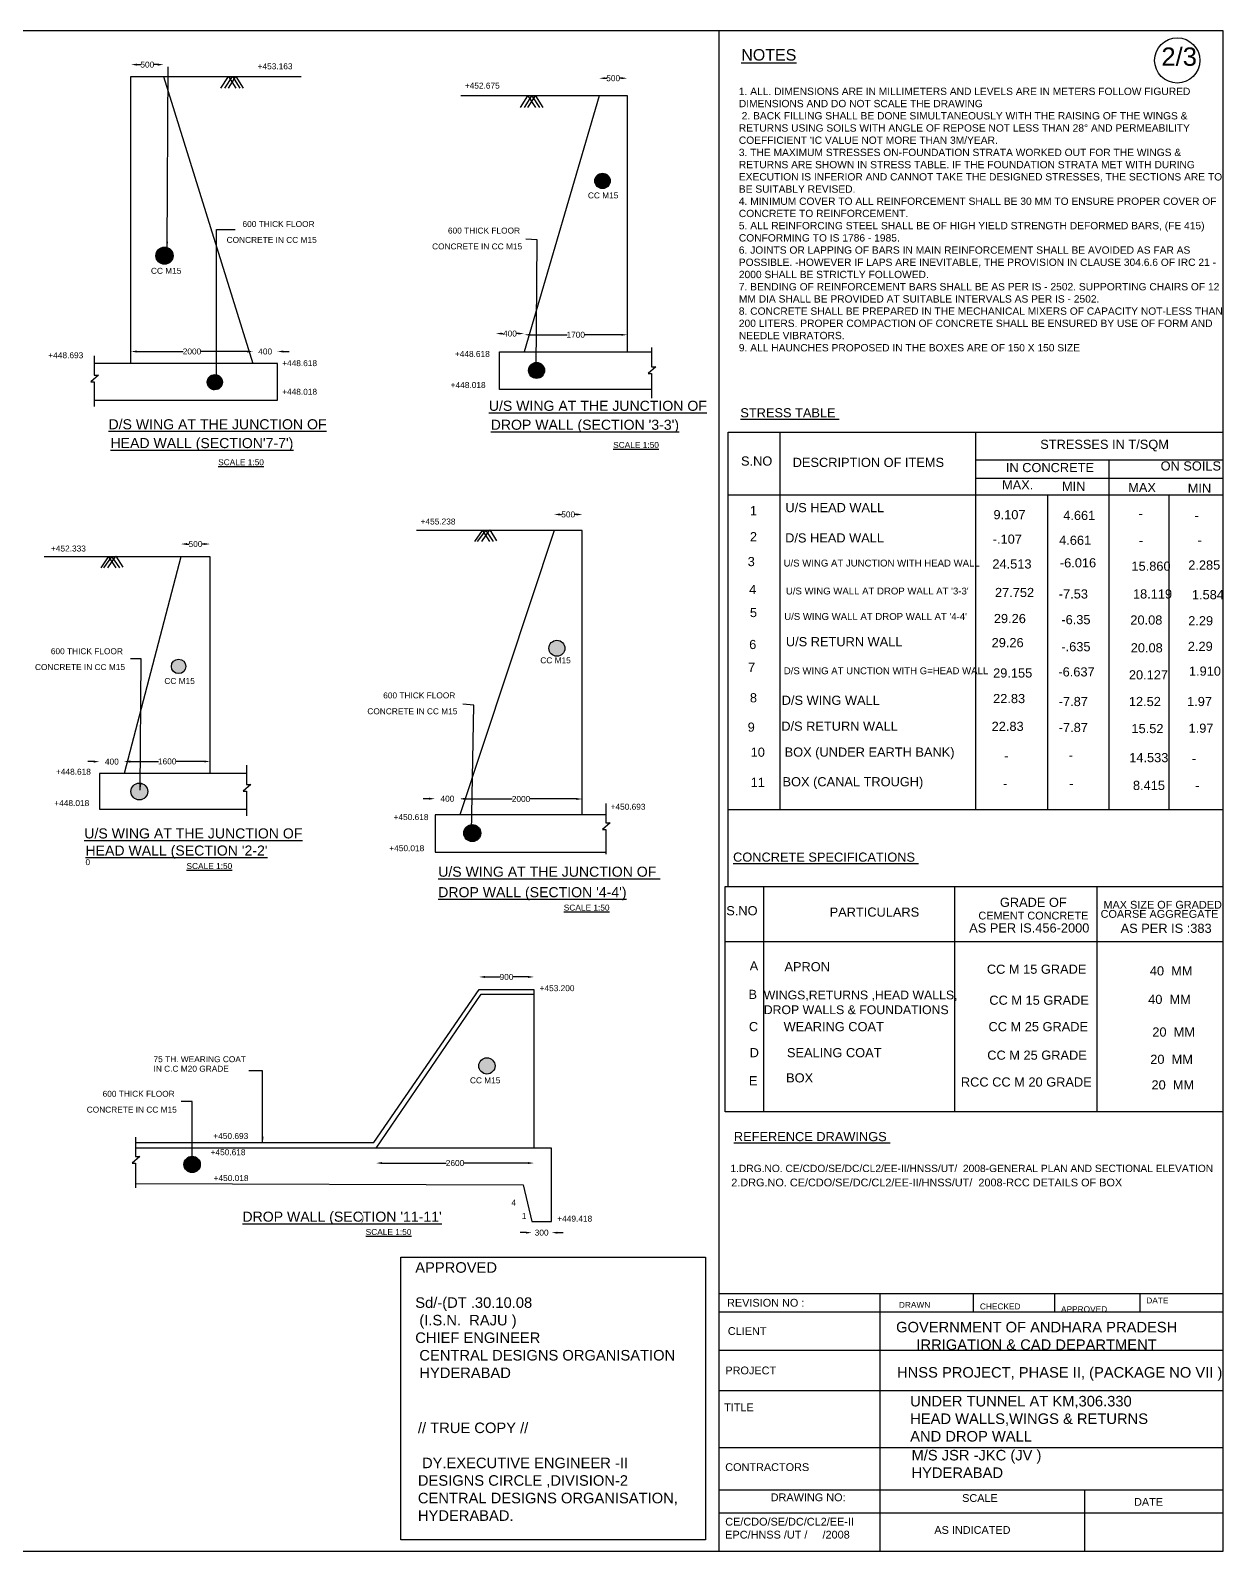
# Model space of a CAD drawing. Header units: millimetres. Extents: x 2127932 to 2150310, y 45595663 to 45612280.
# Drawn here: x 2137282 to 2150310, y 45595663 to 45612280 of the extents above; entities that cross this region are included whole.
import ezdxf

# ---------------------------------------------------------------- set-up
doc = ezdxf.new("R2010")
doc.units = ezdxf.units.MM
doc.header["$MEASUREMENT"] = 0
doc.header["$PDMODE"] = 32
doc.header["$PDSIZE"] = 300
doc.layers.add('DRAWING', color=2, linetype='Continuous')
doc.layers.add('TEXT', color=7, linetype='Continuous')
doc.styles.get("Standard").update_dxf_attribs({"font": 'arial.ttf', "height": 65})
doc.dimstyles.get("Standard").update_dxf_attribs({"dimtxt": 65, "dimasz": 65, "dimexe": 0.18, "dimexo": 0.0625, "dimgap": 0.09, "dimtad": 0, "dimdec": 0, "dimzin": 0, "dimdsep": 46, "dimtxsty": 'Standard', "dimcen": 0.09, "dimse1": 1, "dimse2": 1, "dimadec": 0, "dimazin": 0, "dimtfac": 1, "dimtdec": 0, "dimtofl": 0, "dimtmove": 0, "dimatfit": 3, "dimfxl": 1, "dimtolj": 1, "dimtzin": 0, "dimarcsym": 0})
pattern_1 = [(50, (0, 0), (7.172601826, -0.6275213498), [0.75, -8.25]), (355, (0, 0), (-1.3875133361, 7.521921337), [0.6, -6.6]), (100.4514, (0.598, -0.052), (5.7850938171, 6.8943954206), [0.6374019, -7.01142112]), (46.1842, (0, 2), (10.6724104863, -1.6551901433), [1.125, -12.375]), (96.6356, (0.889, 1.862), (9.3466270555, 9.741178709), [0.95610288, -10.51713]), (351.1842, (0, 2), (9.3466194513, 9.7411860093), [0.9, -9.9]), (21, (1, 1.5), (5.9690705212, -4.02618890665), [0.75, -8.25]), (326, (1, 1.5), (2.4331533192, 7.2515004505), [0.6, -6.6]), (71.4514, (1.4974, 1.1645), (8.4022262858, 3.2253049671), [0.6374019, -7.01142112]), (37.5, (0, 0), (0.12159855317, 3.32893853831), [0, -6.52, 0, -6.7, 0, -6.625]), (7.5, (0, 0), (2.63069537442, 3.94411711882), [0, -3.82, 0, -6.37, 0, -2.525]), (327.5, (-2.23, 0), (5.33822436172, -0.22554871734), [0, -2.5, 0, -7.8, 0, -10.35]), (317.5, (-3.23, 0), (5.8318616934, 1.0010498233), [0, -3.25, 0, -5.18, 0, -7.35])]

# ---------------------------------------------------------------- blocks, each defined once
blk = doc.blocks.new('*D67')
at = {"layer": 'Defpoints', "color": 0, "transparency": 16777216}
for p in [(2142758, 45599269), (2142970, 45599269), (2142758, 45599147)]:
    blk.add_point(p, dxfattribs=at)
at = {"layer": 'TEXT', "color": 0, "lineweight": -2, "transparency": 16777216}
for p, q in [((2142693, 45599147), (2142628, 45599147)), ((2143035, 45599147), (2143100, 45599147))]:
    blk.add_line(p, q, dxfattribs=at)
at = {"layer": 'TEXT', "color": 0, "transparency": 16777216}
for points in [[(2142693, 45599157), (2142693, 45599136), (2142758, 45599147)], [(2143035, 45599157), (2143035, 45599136), (2142970, 45599147)]]:
    blk.add_solid(points, dxfattribs=at)
at = {"layer": 'TEXT', "color": 0, "transparency": 16777216, "insert": (2142864, 45599147), "char_height": 65, "attachment_point": 5}
blk.add_mtext('\\A1;300', dxfattribs=at)
blk = doc.blocks.new('*D68')
at = {"layer": 'Defpoints', "color": 0, "transparency": 16777216}
for p in [(2141057, 45600071), (2142779, 45600071), (2141057, 45599907)]:
    blk.add_point(p, dxfattribs=at)
at = {"layer": 'TEXT', "color": 0, "lineweight": -2, "transparency": 16777216}
for p, q in [((2141122, 45599907), (2141820, 45599907)), ((2142714, 45599907), (2142015, 45599907))]:
    blk.add_line(p, q, dxfattribs=at)
at = {"layer": 'TEXT', "color": 0, "transparency": 16777216}
for points in [[(2141122, 45599918), (2141122, 45599896), (2141057, 45599907)], [(2142714, 45599918), (2142714, 45599896), (2142779, 45599907)]]:
    blk.add_solid(points, dxfattribs=at)
at = {"layer": 'TEXT', "color": 0, "transparency": 16777216, "insert": (2141918, 45599907), "char_height": 65, "attachment_point": 5}
blk.add_mtext('\\A1;2600', dxfattribs=at)
blk = doc.blocks.new('*D69')
at = {"layer": 'Defpoints', "color": 0, "transparency": 16777216}
for p in [(2142181, 45601940), (2142181, 45601803), (2142779, 45601803)]:
    blk.add_point(p, dxfattribs=at)
at = {"layer": 'TEXT', "color": 0, "lineweight": -2, "transparency": 16777216}
for p, q in [((2142246, 45601940), (2142408, 45601940)), ((2142714, 45601940), (2142552, 45601940))]:
    blk.add_line(p, q, dxfattribs=at)
at = {"layer": 'TEXT', "color": 0, "transparency": 16777216}
for points in [[(2142246, 45601951), (2142246, 45601929), (2142181, 45601940)], [(2142714, 45601951), (2142714, 45601929), (2142779, 45601940)]]:
    blk.add_solid(points, dxfattribs=at)
at = {"layer": 'TEXT', "color": 0, "transparency": 16777216, "insert": (2142480, 45601940), "char_height": 65, "attachment_point": 5}
blk.add_mtext('\\A1;900', dxfattribs=at)
blk = doc.blocks.new('*D70')
at = {"layer": 'Defpoints', "color": 0, "transparency": 16777216}
for p in [(2141700, 45603887), (2141700, 45603712), (2141971, 45603712)]:
    blk.add_point(p, dxfattribs=at)
at = {"layer": 'TEXT', "color": 0, "lineweight": -2, "transparency": 16777216}
for p, q in [((2141635, 45603887), (2141570, 45603887)), ((2142036, 45603887), (2142101, 45603887))]:
    blk.add_line(p, q, dxfattribs=at)
at = {"layer": 'TEXT', "color": 0, "transparency": 16777216}
for points in [[(2141635, 45603898), (2141635, 45603876), (2141700, 45603887)], [(2142036, 45603898), (2142036, 45603876), (2141971, 45603887)]]:
    blk.add_solid(points, dxfattribs=at)
at = {"layer": 'TEXT', "color": 0, "transparency": 16777216, "insert": (2141835, 45603887), "char_height": 65, "attachment_point": 5}
blk.add_mtext('\\A1;400', dxfattribs=at)
blk = doc.blocks.new('*D71')
at = {"layer": 'Defpoints', "color": 0, "transparency": 16777216}
for p in [(2143308, 45603884), (2141971, 45603712), (2143308, 45603712)]:
    blk.add_point(p, dxfattribs=at)
at = {"layer": 'TEXT', "color": 0, "lineweight": -2, "transparency": 16777216}
for p, q in [((2142036, 45603884), (2142542, 45603884)), ((2143243, 45603884), (2142737, 45603884))]:
    blk.add_line(p, q, dxfattribs=at)
at = {"layer": 'TEXT', "color": 0, "transparency": 16777216}
for points in [[(2142036, 45603895), (2142036, 45603873), (2141971, 45603884)], [(2143243, 45603895), (2143243, 45603873), (2143308, 45603884)]]:
    blk.add_solid(points, dxfattribs=at)
at = {"layer": 'TEXT', "color": 0, "transparency": 16777216, "insert": (2142639, 45603884), "char_height": 65, "attachment_point": 5}
blk.add_mtext('\\A1;2000', dxfattribs=at)
blk = doc.blocks.new('*D72')
at = {"layer": 'Defpoints', "color": 0, "transparency": 16777216}
for p in [(2143308, 45606992), (2142999, 45606819), (2143308, 45606819)]:
    blk.add_point(p, dxfattribs=at)
at = {"layer": 'TEXT', "color": 0, "lineweight": -2, "transparency": 16777216}
for p, q in [((2143064, 45606992), (2143082, 45606992)), ((2143243, 45606992), (2143225, 45606992))]:
    blk.add_line(p, q, dxfattribs=at)
at = {"layer": 'TEXT', "color": 0, "transparency": 16777216}
for points in [[(2143064, 45607003), (2143064, 45606981), (2142999, 45606992)], [(2143243, 45607003), (2143243, 45606981), (2143308, 45606992)]]:
    blk.add_solid(points, dxfattribs=at)
at = {"layer": 'TEXT', "color": 0, "transparency": 16777216, "insert": (2143154, 45606992), "char_height": 65, "attachment_point": 5}
blk.add_mtext('\\A1;500', dxfattribs=at)
blk = doc.blocks.new('*D73')
at = {"layer": 'Defpoints', "color": 0, "transparency": 16777216}
for p in [(2138306, 45604294), (2138306, 45604164), (2139244, 45604164)]:
    blk.add_point(p, dxfattribs=at)
at = {"layer": 'TEXT', "color": 0, "lineweight": -2, "transparency": 16777216}
for p, q in [((2138371, 45604294), (2138681, 45604294)), ((2139179, 45604294), (2138869, 45604294))]:
    blk.add_line(p, q, dxfattribs=at)
at = {"layer": 'TEXT', "color": 0, "transparency": 16777216}
for points in [[(2138371, 45604305), (2138371, 45604283), (2138306, 45604294)], [(2139179, 45604305), (2139179, 45604283), (2139244, 45604294)]]:
    blk.add_solid(points, dxfattribs=at)
at = {"layer": 'TEXT', "color": 0, "transparency": 16777216, "insert": (2138775, 45604294), "char_height": 65, "attachment_point": 5}
blk.add_mtext('\\A1;1600', dxfattribs=at)
blk = doc.blocks.new('*D74')
at = {"layer": 'Defpoints', "color": 0, "transparency": 16777216}
for p in [(2138037, 45604292), (2138037, 45604164), (2138306, 45604164)]:
    blk.add_point(p, dxfattribs=at)
at = {"layer": 'TEXT', "color": 0, "lineweight": -2, "transparency": 16777216}
for p, q in [((2137972, 45604292), (2137907, 45604292)), ((2138371, 45604292), (2138436, 45604292))]:
    blk.add_line(p, q, dxfattribs=at)
at = {"layer": 'TEXT', "color": 0, "transparency": 16777216}
for points in [[(2137972, 45604303), (2137972, 45604281), (2138037, 45604292)], [(2138371, 45604303), (2138371, 45604281), (2138306, 45604292)]]:
    blk.add_solid(points, dxfattribs=at)
at = {"layer": 'TEXT', "color": 0, "transparency": 16777216, "insert": (2138171, 45604292), "char_height": 65, "attachment_point": 5}
blk.add_mtext('\\A1;400', dxfattribs=at)
blk = doc.blocks.new('*D75')
at = {"layer": 'Defpoints', "color": 0, "transparency": 16777216}
for p in [(2139244, 45606669), (2138925, 45606529), (2139244, 45606529)]:
    blk.add_point(p, dxfattribs=at)
at = {"layer": 'TEXT', "color": 0, "lineweight": -2, "transparency": 16777216}
for p, q in [((2138990, 45606669), (2139013, 45606669)), ((2139179, 45606669), (2139156, 45606669))]:
    blk.add_line(p, q, dxfattribs=at)
at = {"layer": 'TEXT', "color": 0, "transparency": 16777216}
for points in [[(2138990, 45606680), (2138990, 45606658), (2138925, 45606669)], [(2139179, 45606680), (2139179, 45606658), (2139244, 45606669)]]:
    blk.add_solid(points, dxfattribs=at)
at = {"layer": 'TEXT', "color": 0, "transparency": 16777216, "insert": (2139084, 45606669), "char_height": 65, "attachment_point": 5}
blk.add_mtext('\\A1;500', dxfattribs=at)
blk = doc.blocks.new('*D82')
at = {"layer": 'Defpoints', "color": 0, "transparency": 16777216}
for p in [(2138380, 45611906), (2138380, 45611776), (2138737, 45611776)]:
    blk.add_point(p, dxfattribs=at)
at = {"layer": 'TEXT', "color": 0, "lineweight": -2, "transparency": 16777216}
for p, q in [((2138445, 45611906), (2138486, 45611906)), ((2138672, 45611906), (2138630, 45611906))]:
    blk.add_line(p, q, dxfattribs=at)
at = {"layer": 'TEXT', "color": 0, "transparency": 16777216}
for points in [[(2138445, 45611917), (2138445, 45611895), (2138380, 45611906)], [(2138672, 45611917), (2138672, 45611895), (2138737, 45611906)]]:
    blk.add_solid(points, dxfattribs=at)
at = {"layer": 'TEXT', "color": 0, "transparency": 16777216, "insert": (2138558, 45611906), "char_height": 65, "attachment_point": 5}
blk.add_mtext('\\A1;500', dxfattribs=at)
blk = doc.blocks.new('*D83')
at = {"layer": 'Defpoints', "color": 0, "transparency": 16777216}
for p in [(2139978, 45608772), (2139712, 45608640), (2139978, 45608640)]:
    blk.add_point(p, dxfattribs=at)
at = {"layer": 'TEXT', "color": 0, "lineweight": -2, "transparency": 16777216}
for p, q in [((2139647, 45608772), (2139582, 45608772)), ((2140043, 45608772), (2140108, 45608772))]:
    blk.add_line(p, q, dxfattribs=at)
at = {"layer": 'TEXT', "color": 0, "transparency": 16777216}
for points in [[(2139647, 45608783), (2139647, 45608761), (2139712, 45608772)], [(2140043, 45608783), (2140043, 45608761), (2139978, 45608772)]]:
    blk.add_solid(points, dxfattribs=at)
at = {"layer": 'TEXT', "color": 0, "transparency": 16777216, "insert": (2139845, 45608772), "char_height": 65, "attachment_point": 5}
blk.add_mtext('\\A1;400', dxfattribs=at)
blk = doc.blocks.new('*D84')
at = {"layer": 'Defpoints', "color": 0, "transparency": 16777216}
for p in [(2138380, 45608772), (2138380, 45608640), (2139712, 45608640)]:
    blk.add_point(p, dxfattribs=at)
at = {"layer": 'TEXT', "color": 0, "lineweight": -2, "transparency": 16777216}
for p, q in [((2138445, 45608772), (2138948, 45608772)), ((2139647, 45608772), (2139143, 45608772))]:
    blk.add_line(p, q, dxfattribs=at)
at = {"layer": 'TEXT', "color": 0, "transparency": 16777216}
for points in [[(2138445, 45608783), (2138445, 45608761), (2138380, 45608772)], [(2139647, 45608783), (2139647, 45608761), (2139712, 45608772)]]:
    blk.add_solid(points, dxfattribs=at)
at = {"layer": 'TEXT', "color": 0, "transparency": 16777216, "insert": (2139046, 45608772), "char_height": 65, "attachment_point": 5}
blk.add_mtext('\\A1;2000', dxfattribs=at)
blk = doc.blocks.new('*D85')
at = {"layer": 'Defpoints', "color": 0, "transparency": 16777216}
for p in [(2142673, 45608955), (2142673, 45608768), (2143800, 45608772)]:
    blk.add_point(p, dxfattribs=at)
at = {"layer": 'TEXT', "color": 0, "lineweight": -2, "transparency": 16777216}
for p, q in [((2142738, 45608955), (2143142, 45608955)), ((2143735, 45608955), (2143330, 45608955))]:
    blk.add_line(p, q, dxfattribs=at)
at = {"layer": 'TEXT', "color": 0, "transparency": 16777216}
for points in [[(2142738, 45608965), (2142738, 45608944), (2142673, 45608955)], [(2143735, 45608965), (2143735, 45608944), (2143800, 45608955)]]:
    blk.add_solid(points, dxfattribs=at)
at = {"layer": 'TEXT', "color": 0, "transparency": 16777216, "insert": (2143236, 45608955), "char_height": 65, "attachment_point": 5}
blk.add_mtext('\\A1;1700', dxfattribs=at)
blk = doc.blocks.new('*D86')
at = {"layer": 'Defpoints', "color": 0, "transparency": 16777216}
for p in [(2142363, 45608968), (2142363, 45608783), (2142673, 45608768)]:
    blk.add_point(p, dxfattribs=at)
at = {"layer": 'TEXT', "color": 0, "lineweight": -2, "transparency": 16777216}
for p, q in [((2142428, 45608968), (2142445, 45608968)), ((2142608, 45608968), (2142591, 45608968))]:
    blk.add_line(p, q, dxfattribs=at)
at = {"layer": 'TEXT', "color": 0, "transparency": 16777216}
for points in [[(2142428, 45608979), (2142428, 45608957), (2142363, 45608968)], [(2142608, 45608979), (2142608, 45608957), (2142673, 45608968)]]:
    blk.add_solid(points, dxfattribs=at)
at = {"layer": 'TEXT', "color": 0, "transparency": 16777216, "insert": (2142518, 45608968), "char_height": 65, "attachment_point": 5}
blk.add_mtext('\\A1;400', dxfattribs=at)
blk = doc.blocks.new('*D87')
at = {"layer": 'Defpoints', "color": 0, "transparency": 16777216}
for p in [(2143491, 45611757), (2143491, 45611564), (2143800, 45611564)]:
    blk.add_point(p, dxfattribs=at)
at = {"layer": 'TEXT', "color": 0, "lineweight": -2, "transparency": 16777216}
for p, q in [((2143556, 45611757), (2143574, 45611757)), ((2143735, 45611757), (2143717, 45611757))]:
    blk.add_line(p, q, dxfattribs=at)
at = {"layer": 'TEXT', "color": 0, "transparency": 16777216}
for points in [[(2143556, 45611768), (2143556, 45611747), (2143491, 45611757)], [(2143735, 45611768), (2143735, 45611747), (2143800, 45611757)]]:
    blk.add_solid(points, dxfattribs=at)
at = {"layer": 'TEXT', "color": 0, "transparency": 16777216, "insert": (2143645, 45611757), "char_height": 65, "attachment_point": 5}
blk.add_mtext('\\A1;500', dxfattribs=at)

msp = doc.modelspace()

# ---------------------------------------------------------------- hatches: boundary and pattern name
at = {"layer": 'TEXT'}
h = msp.add_hatch(dxfattribs=at)
h.set_pattern_fill('AR-CONC', color=0, style=0)
h.set_pattern_definition(pattern_1)
h.paths.add_polyline_path([(2143443.7, 45610635.9, 1), (2143612.2, 45610635.9, 1)])
h = msp.add_hatch(dxfattribs=at)
h.set_pattern_fill('AR-CONC', color=0, style=0)
h.set_pattern_definition(pattern_1)
h.paths.add_polyline_path([(2138652, 45609818.6, 1), (2138840.3, 45609818.6, 1)])
h = msp.add_hatch(dxfattribs=at)
h.set_pattern_fill('AR-CONC', color=0, style=0)
h.set_pattern_definition(pattern_1)
h.paths.add_polyline_path([(2139211.8, 45608437, 1), (2139378.5, 45608437, 1)])
h = msp.add_hatch(dxfattribs=at)
h.set_pattern_fill('AR-CONC', color=0, scale=100, style=0)
h.set_pattern_definition([(50, (0, 0), (717.2601826, -62.752135), [75, -825]), (355, (0, 0), (-138.751334, 752.192134), [60, -660]), (100.4514, (59.8, -5.2), (578.509382, 689.439542), [63.74019, -701.142112]), (46.1842, (0, 200), (1067.241049, -165.519014), [112.5, -1237.5]), (96.6356, (88.9, 186.2), (934.662706, 974.11787), [95.610288, -1051.713]), (351.1842, (0, 200), (934.661945, 974.1186), [90, -990]), (21, (100, 150), (596.907052, -402.618891), [75, -825]), (326, (100, 150), (243.315332, 725.150045), [60, -660]), (71.4514, (149.74, 116.45), (840.222629, 322.530497), [63.74019, -701.142112]), (37.5, (0, 0), (12.1598553, 332.8938538), [0, -652, 0, -670, 0, -662.5]), (7.5, (0, 0), (263.0695374, 394.411712), [0, -382, 0, -637, 0, -252.5]), (327.5, (-223, 0), (533.8224362, -22.5548717), [0, -250, 0, -780, 0, -1035]), (317.5, (-323, 0), (583.1861693, 100.1049823), [0, -325, 0, -518, 0, -735])])
h.paths.add_polyline_path([(2142896, 45608565.6, 1), (2142721.1, 45608565.6, 1)])
h = msp.add_hatch(dxfattribs=at)
h.set_pattern_fill('AR-CONC', color=0, style=0)
h.set_pattern_definition(pattern_1)
h.paths.add_polyline_path([(2142896, 45608565.6, 1), (2142721.1, 45608565.6, 1)])
h = msp.add_hatch(dxfattribs=at)
h.set_pattern_fill('AR-CONC', color=0, style=0)
h.set_pattern_definition(pattern_1)
h.paths.add_polyline_path([(2138821, 45605332.7, 1), (2138979.4, 45605332.7, 1)])
h.paths.add_polyline_path([(2138378.9, 45603965.7, 1), (2138562.7, 45603965.7, 1)])
h.paths.add_polyline_path([(2134253.1, 45605626.1, 1), (2134435.6, 45605626.1, 1)])
h.paths.add_polyline_path([(2134540.5, 45604420, 1), (2134710.6, 45604420, 1)])
h = msp.add_hatch(dxfattribs=at)
h.set_pattern_fill('AR-CONC', color=0, style=0)
h.set_pattern_definition(pattern_1)
h.paths.add_polyline_path([(2143117.8, 45605530, 1), (2142943.4, 45605530, 1)])
h.paths.add_polyline_path([(2142354.6, 45600968.4, 1), (2142177.3, 45600968.4, 1)])
h = msp.add_hatch(dxfattribs=at)
h.set_pattern_fill('AR-CONC', color=256, style=0)
h.set_pattern_definition(pattern_1)
h.paths.add_polyline_path([(2142199.7, 45603511.6, 1), (2142014.1, 45603511.6, 1)])
h = msp.add_hatch(dxfattribs=at)
h.set_pattern_fill('AR-CONC', color=256, style=0)
h.set_pattern_definition(pattern_1)
h.paths.add_polyline_path([(2139137, 45599891.6, 1), (2138958.5, 45599891.6, 1)])

# ---------------------------------------------------------------- linework, layer by layer
at = {"layer": 'DRAWING', "color": 0}
for points in [[(2138379.8, 45608640.2), (2138379.8, 45611776.4), (2138736.5, 45611776.4), (2140237.1, 45611776.4)], [(2138736.5, 45611776.4), (2139711.9, 45608640.2)], [(2139361.5, 45611649), (2139443, 45611776.4), (2139523.9, 45611649.7)], [(2139405.3, 45611649), (2139486.8, 45611776.4), (2139567.7, 45611649.7)], [(2139443, 45611649), (2139524.5, 45611776.4), (2139605.4, 45611649.7)], [(2143799.7, 45608767.7), (2143799.7, 45611564.5), (2141982.7, 45611564.5)], [(2142633.2, 45611437.1), (2142714.7, 45611564.5), (2142795.5, 45611437.8)], [(2143490.8, 45611564.5), (2142672.8, 45608767.7)], [(2142676.9, 45611437.1), (2142758.4, 45611564.5), (2142839.3, 45611437.8)], [(2142714.7, 45611437.1), (2142796.2, 45611564.5), (2142877, 45611437.8)], [(2137976, 45608725.2), (2137976, 45608515.2), (2138025.3, 45608515.2), (2137942.1, 45608441.9), (2137976, 45608441.9), (2137976, 45608172.8)], [(2144062.7, 45608356.2), (2142403.8, 45608356.2), (2142403.8, 45608767.7), (2144062.7, 45608767.7)], [(2144062.7, 45608815.6), (2144062.7, 45608605.5), (2144112, 45608605.5), (2144028.7, 45608532.2), (2144062.7, 45608532.2), (2144062.7, 45608263.1)], [(2137976, 45608241.3), (2139978.4, 45608241.3), (2139978.4, 45608640.2), (2137976, 45608640.2)], [(2143308, 45603711.6), (2143308, 45606818.7), (2141498.8, 45606818.7)], [(2142999.2, 45606818.7), (2141970.8, 45603711.6)], [(2139243.8, 45604163.7), (2139243.8, 45606528.6), (2137432.1, 45606528.6)], [(2138925.1, 45606528.6), (2138306.3, 45604163.7)], [(2139639.5, 45604252.4), (2139639.5, 45604042.3), (2139688.8, 45604042.3), (2139605.6, 45603969), (2139639.5, 45603969), (2139639.5, 45603700)], [(2139639.5, 45604163.7), (2138036.7, 45604163.7), (2138036.7, 45603772.6), (2139639.5, 45603772.6)], [(2143563.5, 45603711.6), (2141700.2, 45603711.6), (2141700.2, 45603304.6), (2143563.5, 45603304.6)], [(2143563.5, 45603834.5), (2143563.5, 45603624.4), (2143612.8, 45603624.4), (2143529.6, 45603551.1), (2143563.5, 45603551.1), (2143563.5, 45603282)], [(2138427.3, 45600130), (2141030.7, 45600130), (2142181, 45601802.7), (2142779, 45601802.7), (2142779, 45600070.7)], [(2141056.8, 45600070.7), (2142204.1, 45601752.8), (2142779, 45601752.8)], [(2138427.3, 45600188.4), (2138427.3, 45599978.4), (2138476.5, 45599978.4), (2138393.3, 45599905.1), (2138427.3, 45599905.1), (2138427.3, 45599636)], [(2138427.3, 45599682.1), (2142663.4, 45599670.2), (2142758.4, 45599269.3), (2142970.1, 45599269.2), (2142970.1, 45600070.7), (2138427.3, 45600070.7)]]:
    msp.add_lwpolyline(points, dxfattribs=at)
for centre, radius in [((2143527.9, 45610635.9), 84.2), ((2138746.1, 45609818.6), 94.1), ((2139295.2, 45608437), 83.3), ((2142808.5, 45608565.6), 87.4), ((2143030.6, 45605530), 87.2), ((2138900.2, 45605332.7), 79.2), ((2138470.8, 45603965.7), 91.9), ((2142106.9, 45603511.6), 92.8), ((2142266, 45600968.4), 88.6), ((2139047.7, 45599891.6), 89.2)]:
    msp.add_circle(centre, radius, dxfattribs=at)
at = {"layer": 'TEXT', "color": 0}
for points in [[(2150301.1, 45595663), (2127931.6, 45595663), (2127931.6, 45612279.6), (2150301.1, 45612279.6)], [(2144901.4, 45607891.5), (2150301.1, 45607891.5), (2150301.1, 45603765.3), (2144901.4, 45603765.3)], [(2144867.4, 45602928.2), (2150301.1, 45602928.2), (2150301.1, 45600466.2), (2144867.4, 45600466.2)], [(2141327.9, 45598880.6), (2144653.2, 45598880.6), (2144653.2, 45595790.4), (2141327.9, 45595790.4)], [(2150301.1, 45595663), (2144802.9, 45595663), (2144802.9, 45598482.4), (2150301.1, 45598482.4)]]:
    msp.add_lwpolyline(points, close=True, dxfattribs=at)
at = {"layer": 'TEXT'}
for points in [[(2144802.9, 45598482.4), (2144802.9, 45612279.6)], [(2142135, 45606695.7), (2142217.5, 45606818.2), (2142296.1, 45606698.3)], [(2142165.2, 45606696.4), (2142254.7, 45606818.2), (2142335.8, 45606697.6)], [(2142209.3, 45606695.7), (2142298, 45606824.7), (2142371.7, 45606705.8)], [(2138052.4, 45606407.3), (2138134.9, 45606529.8), (2138213.5, 45606409.9)], [(2138082.6, 45606408), (2138172.1, 45606529.8), (2138253.2, 45606409.2)], [(2138126.7, 45606407.3), (2138215.4, 45606536.3), (2138289.1, 45606417.4)], [(2144901.4, 45602928.2), (2144901.4, 45603765.3)], [(2148791, 45596332), (2148791, 45595663)]]:
    msp.add_lwpolyline(points, dxfattribs=at)
at = {"layer": 'TEXT', "color": 0}
for points in [[(2145465.7, 45607891.5), (2145465.7, 45603765.3)], [(2147601.3, 45607891.5), (2147601.3, 45603765.3)], [(2147601.3, 45607590.1), (2150301.1, 45607590.1)], [(2149059.8, 45603765.3), (2149059.8, 45607590.1)], [(2147601.3, 45607388.4), (2150301.1, 45607388.4)], [(2144901.4, 45607205.8), (2150301.1, 45607205.8)], [(2148388.3, 45607205.8), (2148388.3, 45603765.3)], [(2149712.4, 45607205.8), (2149712.4, 45603765.3)], [(2145285, 45602928.2), (2145285, 45600466.2)], [(2147372.9, 45602928.2), (2147372.9, 45600466.2)], [(2148926, 45602928.2), (2148926, 45600466.2)], [(2144867.4, 45602327.5), (2150301.1, 45602327.5)], [(2146557.3, 45598482.4), (2146557.3, 45595663)], [(2147576.8, 45598482.4), (2147576.8, 45598281.6)], [(2148468.9, 45598281.6), (2148468.9, 45598482.4)], [(2149395.9, 45598482.4), (2149395.9, 45598281.6)], [(2144802.9, 45598281.6), (2150301.1, 45598281.6)], [(2144802.9, 45597864.2), (2150301.1, 45597864.2)], [(2150301.1, 45597417.5), (2144802.9, 45597417.5)], [(2144802.9, 45596799.4), (2150301.1, 45596799.4)], [(2150301.1, 45596332), (2144802.9, 45596332)], [(2144802.9, 45596087.9), (2150301.1, 45596087.9)]]:
    msp.add_lwpolyline(points, dxfattribs=at)
msp.add_circle((2149804.1, 45611951.7), 246.8, dxfattribs=at)

# ---------------------------------------------------------------- texts
for s, height, p in [('%%UNOTES', 125, (2145043.6, 45611950.4)), ('2/3', 200, (2149631.2, 45611893.3)), ('+453.163', 65, (2139762.7, 45611855.3)), ('+452.675', 65, (2142025, 45611644.1)), ('CC M15', 65, (2143369, 45610444.6)), ('600 THICK FLOOR', 65, (2139597.4, 45610132.1)), ('CONCRETE IN CC M15', 65, (2139424, 45609958.9)), ('600 THICK FLOOR', 65, (2141840.9, 45610060.6)), ('CONCRETE IN CC M15', 65, (2141667.4, 45609887.4)), ('CC M15', 65, (2138597.5, 45609621)), ('+448.693', 65, (2137477.5, 45608698.8)), ('+448.618', 65, (2140030.5, 45608612.4)), ('+448.618', 65, (2141916.5, 45608713.3)), ('+448.018', 65, (2140030.5, 45608299.8)), ('+448.018', 65, (2141870.8, 45608373.6)), ('%%UU/S WING AT THE JUNCTION OF', 110, (2142287, 45608124.1)), ('%%UD/S WING AT THE JUNCTION OF', 110, (2138134, 45607922.4)), ("%%UDROP WALL (SECTION '3-3')", 110, (2142307.6, 45607917)), ('%%USTRESS TABLE ', 100, (2145033.7, 45608052.9)), ("%%UHEAD WALL (SECTION'7-7')", 110, (2138156, 45607717)), ('%%USCALE 1:50', 65, (2143644.8, 45607719)), ('STRESSES IN T/SQM', 100, (2148308.3, 45607708.8)), ('%%USCALE 1:50', 65, (2139331.5, 45607530.3)), ('S.NO', 100, (2145041, 45607525.8)), ('DESCRIPTION OF ITEMS ', 100, (2145605.1, 45607511.2)), ('IN CONCRETE ', 100, (2147933, 45607454.4)), ('ON SOILS', 100, (2149622.5, 45607472.1)), ('MAX.', 100, (2147891.1, 45607265)), ('MIN ', 100, (2148545.5, 45607248.7)), ('MAX', 100, (2149268.9, 45607236.5)), ('MIN', 100, (2149919.2, 45607228.4)), ('1', 100, (2145138.1, 45606983.9)), ('U/S HEAD WALL', 100, (2145525.7, 45607017.1)), ('9.107', 100, (2147797.9, 45606939.9)), ('4.661', 100, (2148559.3, 45606931.8)), ('+455.238', 65, (2141541.9, 45606882.5)), ('-', 100, (2149381.4, 45606952)), ('-', 100, (2149992.9, 45606931.8)), ('2', 100, (2145138.1, 45606699.6)), ('D/S HEAD WALL', 100, (2145522.9, 45606686)), ('-.107', 100, (2147789.8, 45606672.8)), ('4.661', 100, (2148514.7, 45606660.6)), ('-', 100, (2149385.5, 45606656.6)), ('-', 100, (2150025.3, 45606660.6)), ('+452.333', 65, (2137506.1, 45606587.5)), ('3', 100, (2145113.7, 45606427.5)), ('U/S WING AT JUNCTION WITH HEAD WALL', 75, (2145505.7, 45606423.5)), ('24.513', 100, (2147785.8, 45606401.6)), ('-6.016', 100, (2148522.8, 45606413.8)), ('15.860', 100, (2149304.5, 45606377.4)), ('2.285', 100, (2149924.1, 45606389.5)), ('4', 100, (2145130, 45606122.9)), ("U/S WING WALL AT DROP WALL AT '3-3'", 75, (2145530.8, 45606118.3)), ('27.752', 100, (2147814.1, 45606090)), ('-7.53', 100, (2148510.7, 45606073.9)), ('18.119', 100, (2149320.7, 45606073.9)), ('1.584', 100, (2149964.6, 45606065.8)), ('5', 100, (2145138.1, 45605871.1)), ("U/S WING WALL AT DROP WALL AT '4-4'", 75, (2145512.6, 45605840)), ('29.26', 100, (2147801.8, 45605805.3)), ('-6.35', 100, (2148538.9, 45605793.2)), ('20.08', 100, (2149292.2, 45605789.1)), ('2.29', 100, (2149923.9, 45605781)), ('600 THICK FLOOR', 65, (2137504.5, 45605465.6)), ('6', 100, (2145130, 45605521.8)), ('U/S RETURN WALL', 100, (2145530.8, 45605552.6)), ('29.26', 100, (2147777.5, 45605542.3)), ('-.635', 100, (2148538.9, 45605497.8)), ('20.08', 100, (2149296.2, 45605485.6)), ('2.29', 100, (2149919.9, 45605501.8)), ('CONCRETE IN CC M15', 65, (2137331.1, 45605292.4)), ('CC M15', 65, (2142849.3, 45605366)), ('7', 100, (2145117.6, 45605272.7)), ('CC M15', 65, (2138744, 45605140.5)), ('D/S WING AT UNCTION WITH G=HEAD WALL', 75, (2145508, 45605246.9)), ('29.155', 100, (2147793.7, 45605210.5)), ('-6.637', 100, (2148506.5, 45605222.6)), ('20.127', 100, (2149276, 45605190.2)), ('1.910', 100, (2149932, 45605230.7)), ('600 THICK FLOOR', 65, (2141133.9, 45604982.8)), ('8', 100, (2145138, 45604939.7)), ('D/S WING WALL ', 100, (2145485.3, 45604912.3)), ('22.83', 100, (2147793.7, 45604931.2)), ('CONCRETE IN CC M15', 65, (2140960.5, 45604809.7)), ('-7.87', 100, (2148510.5, 45604898.9)), ('12.52', 100, (2149276, 45604898.9)), ('1.97', 100, (2149911.8, 45604898.9)), ('9', 100, (2145113.6, 45604618.9)), ('D/S RETURN WALL', 100, (2145480.7, 45604629.4)), ('22.83', 100, (2147777.5, 45604627.7)), ('-7.87', 100, (2148510.5, 45604615.6)), ('15.52', 100, (2149304.3, 45604603.4)), ('1.97', 100, (2149928, 45604607.5)), ('10', 100, (2145146, 45604345.4)), ('BOX (UNDER EARTH BANK)', 100, (2145517.3, 45604346.5)), ('-', 100, (2147915.3, 45604306.2)), ('-', 100, (2148619.9, 45604314.3)), ('14.533', 100, (2149280.1, 45604286)), ('+448.618', 65, (2137560.7, 45604149.4)), ('-', 100, (2149964.5, 45604277.9)), ('11', 100, (2145146, 45604016.5)), ('BOX (CANAL TROUGH)', 100, (2145494.4, 45604022.6)), ('-', 100, (2147903.1, 45604002.7)), ('-', 100, (2148624, 45604002.7)), ('8.415', 100, (2149320.6, 45603982.5)), ('-', 100, (2150000.9, 45603982.5)), ('+448.018', 65, (2137542.8, 45603806.9)), ('+450.618', 65, (2141247.1, 45603653.5)), ('+450.693', 65, (2143616.8, 45603766.7)), ('%%UU/S WING AT THE JUNCTION OF', 110, (2137870, 45603453.1)), ("%%UHEAD WALL (SECTION '2-2'", 110, (2137882.7, 45603265.8)), ('+450.018', 65, (2141200.8, 45603314)), ('0', 65, (2137882.7, 45603161.4)), ('%%USCALE 1:50', 65, (2138985.7, 45603119.2)), ('%%UCONCRETE SPECIFICATIONS ', 100, (2144954.3, 45603198.9)), ('%%UU/S WING AT THE JUNCTION OF ', 110, (2141734.4, 45603034.8)), ("%%UDROP WALL (SECTION '4-4')", 110, (2141734.4, 45602811.1)), ('%%USCALE 1:50', 65, (2143105.7, 45602665.2)), ('S.NO', 100, (2144879.9, 45602613.7)), ('PARTICULARS ', 100, (2146008.6, 45602598.4)), ('GRADE OF ', 100, (2147867.6, 45602705.3)), ('MAX SIZE OF GRADED ', 85, (2148998.6, 45602686.3)), ('AS PER IS.456-2000', 100, (2147532.3, 45602425.5)), ('CEMENT CONCRETE ', 85, (2147633.3, 45602567.9)), ('COARSE AGGREGATE ', 85, (2148967.3, 45602586.2)), ('AS PER IS :383', 100, (2149186, 45602421.7)), ('A', 100, (2145135.8, 45602011)), ('APRON ', 100, (2145515.3, 45602002)), ('CC M 15 GRADE', 100, (2147725.3, 45601974.6)), ('40  MM', 100, (2149505.1, 45601956.5)), ('+453.200', 65, (2142841.6, 45601784.8)), ('B', 100, (2145122.3, 45601699.6)), ('WINGS,RETURNS ,HEAD WALLS,', 96, (2145289, 45601695.1)), ('CC M 15 GRADE', 100, (2147752.4, 45601636)), ('40  MM', 100, (2149487, 45601645)), ('DROP WALLS & FOUNDATIONS', 96, (2145289, 45601533.7)), ('C', 100, (2145126.8, 45601347.5)), ('WEARING COAT ', 100, (2145506.2, 45601347.5)), ('CC M 25 GRADE', 100, (2147743.3, 45601347.1)), ('20  MM', 100, (2149532.2, 45601288.4)), ('75 TH. WEARING COAT ', 65, (2138626.1, 45601009.2)), ('D', 100, (2145135.8, 45601063.1)), ('SEALING COAT ', 100, (2145542.4, 45601063.1)), ('CC M 25 GRADE', 100, (2147729.8, 45601035.7)), ('20  MM', 100, (2149509.6, 45600990.5)), ('IN C.C M20 GRADE', 65, (2138626.1, 45600904.7)), ('E', 100, (2145126.8, 45600756.2)), ('BOX', 100, (2145533.3, 45600787.8)), ('600 THICK FLOOR', 65, (2138069.9, 45600631.1)), ('CC M15', 65, (2142080.7, 45600778.2)), ('RCC CC M 20 GRADE', 100, (2147442, 45600742.3)), ('20  MM', 100, (2149523.2, 45600710.7)), ('CONCRETE IN CC M15', 65, (2137896.4, 45600458)), ('+450.693', 65, (2139279.1, 45600170)), ('%%UREFERENCE DRAWINGS ', 100, (2144963, 45600146.4)), ('+450.618', 65, (2139249, 45599992.7)), ('1.DRG.NO. CE/CDO/SE/DC/CL2/EE-II/HNSS/UT/  2008-GENERAL PLAN AND SECTIONAL ELEVATION', 80, (2144924.5, 45599808.8)), ('+450.018', 65, (2139282.1, 45599710.2)), ('2.DRG.NO. CE/CDO/SE/DC/CL2/EE-II/HNSS/UT/  2008-RCC DETAILS OF BOX', 85, (2144934.5, 45599652.2)), ("%%UDROP WALL (SECTION '11-11'", 110, (2139596.6, 45599266.3)), ('4', 65, (2142534.1, 45599442.7)), ('1', 65, (2142647.3, 45599296.9)), (')', 65, (2140893.9, 45599276.9)), ('%%USCALE 1:50', 65, (2140942.6, 45599121.6)), ('+449.418', 65, (2143034.6, 45599267.2)), ('REVISION NO :', 85, (2144888.7, 45598338.2)), ('DRAWN ', 65, (2146764.7, 45598325.6)), ('CHECKED', 65, (2147649.4, 45598308.1)), ('DATE ', 65, (2149466.3, 45598373.2)), ('APPROVED ', 65, (2148534.8, 45598278.1)), ('CLIENT ', 85, (2144896.9, 45598029.3)), ('PROJECT', 85, (2144869.9, 45597599.1)), ('TITLE ', 85, (2144856.5, 45597195.7)), ('CONTRACTORS ', 85, (2144868.6, 45596542.9)), ('DRAWING NO:', 85, (2145364.8, 45596213.1)), ('SCALE ', 85, (2147455.4, 45596205.5)), ('DATE ', 85, (2149332.5, 45596163.1)), ('AS INDICATED ', 85, (2147152, 45595856.4))]:
    msp.add_text(s, height=height, dxfattribs=at).set_placement(p)
at = {"layer": 'TEXT', "color": 0, "attachment_point": 1}
for s, insert, char_height, width in [("1. ALL. DIMENSIONS ARE IN MILLIMETERS AND LEVELS ARE IN METERS FOLLOW FIGURED DIMENSIONS AND DO NOT SCALE THE DRAWING\\P 2. BACK FILLING SHALL BE DONE SIMULTANEOUSLY WITH THE RAISING OF THE WINGS & RETURNS USING SOILS WITH ANGLE OF REPOSE NOT LESS THAN 28° AND PERMEABILITY COEFFICIENT 'IC VALUE NOT MORE THAN 3M/YEAR. \\P3. THE MAXIMUM STRESSES ON-FOUNDATION STRATA WORKED OUT FOR THE WINGS & RETURNS ARE SHOWN IN STRESS TABLE. IF THE FOUNDATION STRATA MET WITH DURING EXECUTION IS INFERIOR AND CANNOT TAKE THE DESIGNED STRESSES, THE SECTIONS ARE TO BE SUITABLY REVISED. \\P4. MINIMUM COVER TO ALL REINFORCEMENT SHALL BE 30 MM TO ENSURE PROPER COVER OF CONCRETE TO REINFORCEMENT. \\P5. ALL REINFORCING STEEL SHALL BE OF HIGH YIELD STRENGTH DEFORMED BARS, (FE 415) CONFORMING TO IS 1786 - 1985.\\P6. JOINTS OR LAPPING OF BARS IN MAIN REINFORCEMENT SHALL BE AVOIDED AS FAR AS POSSIBLE. -HOWEVER IF LAPS ARE INEVITABLE, THE PROVISION IN CLAUSE 304.6.6 OF IRC 21 - 2000 SHALL BE STRICTLY FOLLOWED. \\P7. BENDING OF REINFORCEMENT BARS SHALL BE AS PER IS - 2502. SUPPORTING CHAIRS OF 12 MM DIA SHALL BE PROVIDED AT SUITABLE INTERVALS AS PER IS - 2502. \\P8. CONCRETE SHALL BE PREPARED IN THE MECHANICAL MIXERS OF CAPACITY NOT-LESS THAN 200 LITERS. PROPER COMPACTION OF CONCRETE SHALL BE ENSURED BY USE OF FORM AND NEEDLE VIBRATORS. \\P9. ALL HAUNCHES PROPOSED IN THE BOXES ARE OF 150 X 150 SIZE ", (2145017.1, 45611654), 80, 5370.148), ('APPROVED  \\P\\PSd/-(DT .30.10.08\\P (I.S.N.  RAJU ) \\PCHIEF ENGINEER \\P CENTRAL DESIGNS ORGANISATION\\P HYDERABAD\\P\\P', (2141483.9, 45598823.7), 115, 2809.053), ('\\pi10.747;GOVERNMENT OF ANDHARA PRADESH \\P\\pi232.31;IRRIGATION & CAD DEPARTMENT ', (2146723.6, 45598172.3), 115, 3070.641), ('HNSS PROJECT, PHASE II, (PACKAGE NO VII )', (2146744.3, 45597678), 115, 3552.92), ('UNDER TUNNEL AT KM,306.330 HEAD WALLS,WINGS & RETURNS  AND DROP WALL', (2146888, 45597363.4), 115, 2642.254), ('// TRUE COPY //\\P\\P DY.EXECUTIVE ENGINEER -II DESIGNS CIRCLE ,DIVISION-2 CENTRAL DESIGNS ORGANISATION, HYDERABAD.\\P\\P', (2141512.9, 45597072.3), 115, 2873.7), ('M/S JSR -JKC (JV ) HYDERABAD ', (2146902.3, 45596773.6), 115, 1433.122), ('CE/CDO/SE/DC/CL2/EE-II EPC/HNSS /UT /     /2008', (2144868.7, 45596032), 85, 1425.392)]:
    msp.add_mtext(s, dxfattribs=dict(at, insert=insert, char_height=char_height, width=width))

# ---------------------------------------------------------------- dimensions: what is measured, and where the dimension line sits
at = {"layer": 'TEXT', "color": 0}
for base, p1, p2, text, picture, middle in [((2138379.8, 45611906.1), (2138736.5, 45611776.4), (2138379.8, 45611776.4), '500', '*D82', (2138558.2, 45611906.1)), ((2143490.8, 45611757.3), (2143799.7, 45611564.5), (2143490.8, 45611564.5), '500', '*D87', (2143645.3, 45611757.3)), ((2142363, 45608967.8), (2142672.8, 45608767.7), (2142363, 45608782.8), '400', '*D86', (2142517.9, 45608967.8)), ((2142672.8, 45608954.6), (2143799.7, 45608772.2), (2142672.8, 45608767.7), '1700', '*D85', (2143236.3, 45608954.6)), ((2138379.8, 45608772.2), (2139711.9, 45608640.2), (2138379.8, 45608640.2), '2000', '*D84', (2139045.9, 45608772.2)), ((2139978.4, 45608772.2), (2139711.9, 45608640.2), (2139978.4, 45608640.2), '400', '*D83', (2139845.1, 45608772.2)), ((2143308, 45606992.3), (2142999.2, 45606818.7), (2143308, 45606818.7), '500', '*D72', (2143153.6, 45606992.3)), ((2139243.8, 45606669), (2138925.1, 45606528.6), (2139243.8, 45606528.6), '500', '*D75', (2139084.4, 45606669)), ((2138036.7, 45604291.7), (2138306.3, 45604163.7), (2138036.7, 45604163.7), '400', '*D74', (2138171.5, 45604291.7)), ((2138306.3, 45604294.1), (2139243.8, 45604163.7), (2138306.3, 45604163.7), '1600', '*D73', (2138775, 45604294.1)), ((2141700.2, 45603887.1), (2141970.8, 45603711.6), (2141700.2, 45603711.6), '400', '*D70', (2141835.5, 45603887.1)), ((2143308, 45603883.9), (2141970.8, 45603711.6), (2143308, 45603711.6), '2000', '*D71', (2142639.4, 45603883.9)), ((2142181, 45601939.8), (2142779, 45601802.7), (2142181, 45601802.7), '900', '*D69', (2142480, 45601939.8)), ((2141056.8, 45599907), (2142779, 45600070.7), (2141056.8, 45600070.7), '2600', '*D68', (2141917.9, 45599907)), ((2142758.4, 45599146.5), (2142970.1, 45599269.2), (2142758.4, 45599269.3), '300', '*D67', (2142864.2, 45599146.5))]:
    dim = msp.add_linear_dim(base=base, p1=p1, p2=p2, text=text, dimstyle='Standard', dxfattribs=at)
    dim.commit()
    dim.dimension.update_dxf_attribs({"geometry": picture, "text_midpoint": middle})

# ---------------------------------------------------------------- leaders
for points in [[(2138774.1, 45609908.5), (2138787.3, 45611883.1)], [(2142803.8, 45608581.5), (2142813.7, 45609993.8), (2142692.9, 45610000.1)], [(2138481.3, 45603981.1), (2138491.8, 45605415.2), (2138373.8, 45605415.2)], [(2142096.8, 45603520.5), (2142122, 45604908.9), (2142002, 45604920.7)], [(2139817.5, 45600130), (2139815.8, 45600915.7), (2139665.1, 45600915.7)], [(2139047.7, 45599891.6), (2139046.6, 45600578.1), (2138929.2, 45600579.9)]]:
    msp.add_leader(points, dimstyle='Standard', override={"dimgap": 0.09, "dimtad": 0}, dxfattribs=at)
at = {"layer": 'TEXT'}
msp.add_leader([(2139312.5, 45608456), (2139312.5, 45610105.4), (2139518.9, 45610105.4)], dimstyle='Standard', override={"dimgap": 0.09, "dimtad": 0}, dxfattribs=at)

doc.saveas('drawing.dxf')
